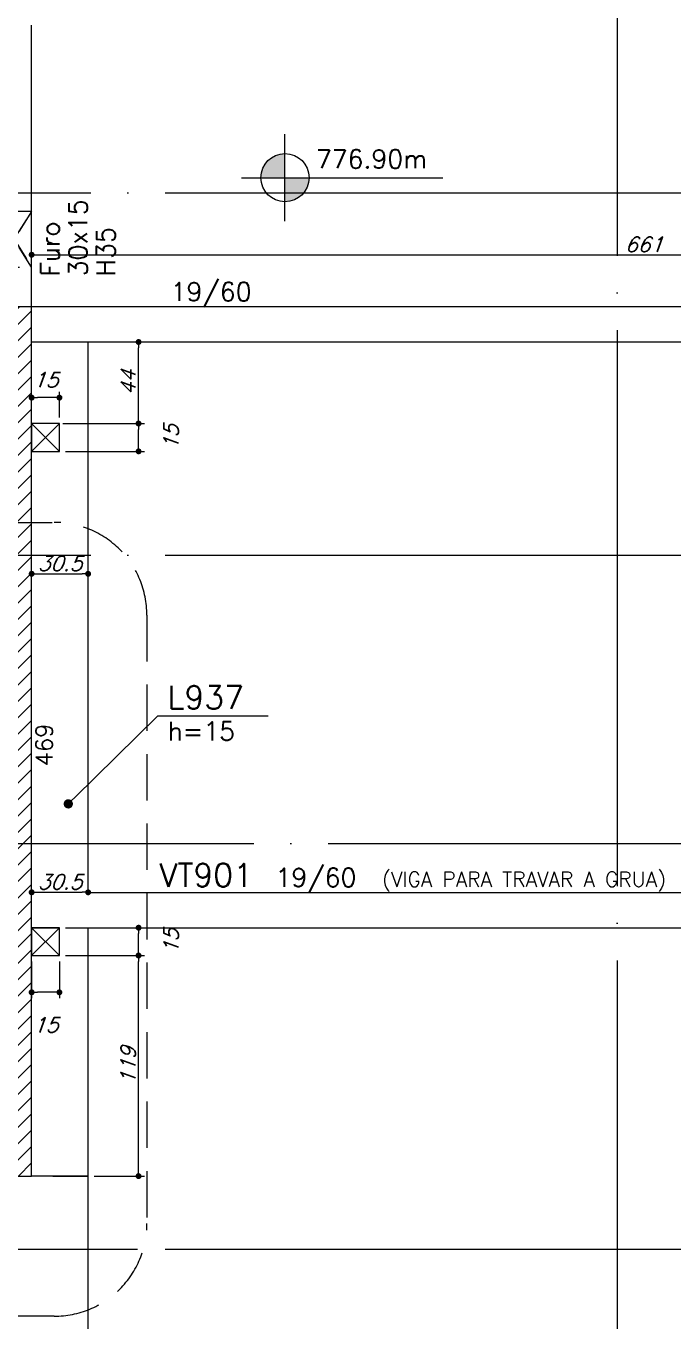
# Model space of a CAD drawing. Extents: x -4245 to 5400, y -2094 to 2406.
# Drawn here: x 612 to 961, y -54 to 645 of the extents above; entities that cross this region are included whole.
import ezdxf
from ezdxf import colors
from ezdxf.entities.mleader import LeaderData, LeaderLine
from ezdxf.enums import TextEntityAlignment as Align
from ezdxf.math import Vec2, Vec3

# ---------------------------------------------------------------- set-up
doc = ezdxf.new("R2010")
doc.units = 0
doc.header["$LTSCALE"] = 50
doc.header["$MEASUREMENT"] = 0
for name, pattern in [('DASHED', [0.75, 0.5, -0.25]), ('EIXO', [6.8, 6, -0.4, 0, -0.4]), ('HIDDEN', [0.375, 0.25, -0.125])]:
    doc.linetypes.add(name, pattern=pattern)
doc.layers.get('0').update_dxf_attribs({"linetype": 'CONTINUOUS'})
doc.layers.get('DEFPOINTS').update_dxf_attribs({"linetype": 'CONTINUOUS'})
for name, color, linetype in [('F-AUX-RED', 1, 'CONTINUOUS'), ('F-COTAS', 106, 'CONTINUOUS'), ('F-COTAS-FUROS', 50, 'CONTINUOUS'), ('F-EIXO', 12, 'EIXO'), ('F-FURO-PAREDE', 2, 'HIDDEN'), ('F-FURO-PAREDE-TEXTOS', 2, 'CONTINUOUS'), ('F-LAJES', 3, 'CONTINUOUS'), ('F-LAJES-DIM', 2, 'CONTINUOUS'), ('F-LAJES-NOME', 4, 'CONTINUOUS'), ('F-NÍVEL-PLANTA', 2, 'CONTINUOUS'), ('F-PILARES-DIM', 172, 'CONTINUOUS'), ('F-PILARES-HACH', 174, 'CONTINUOUS'), ('F-PILARES-S', 170, 'CONTINUOUS'), ('F-TEXTO', 6, 'CONTINUOUS'), ('F-VIGAS', 3, 'CONTINUOUS'), ('F-VIGAS-DIM', 2, 'CONTINUOUS'), ('F-VIGAS-NOME', 4, 'CONTINUOUS'), ('F-VÃO', 1, 'CONTINUOUS')]:
    doc.layers.add(name, color=color, linetype=linetype)
doc.styles.add('CP-TEXT-INCL', font='simplex.shx', dxfattribs={"oblique": 20})
doc.styles.add('MCP', font='simplex.shx')
doc.styles.add('ROMANS', font='simplex.shx')
doc.styles.get("Standard").update_dxf_attribs({"font": 'simplex.shx'})
doc.dimstyles.new('CP-COTAS-50', dxfattribs={"dimscale": 0.64, "dimtxt": 12.5, "dimasz": 5, "dimexe": 5, "dimexo": 5, "dimgap": 2.5, "dimtad": 1, "dimdec": 1, "dimdsep": 46, "dimtxsty": 'CP-TEXT-INCL', "dimblk1": 'DOT', "dimblk2": 'DOT', "dimsah": 1, "dimcen": 9, "dimclrd": 256, "dimclre": 256, "dimclrt": 256, "dimadec": 0, "dimazin": 0, "dimtfac": 1, "dimtdec": 1, "dimtmove": 2, "dimatfit": 3, "dimldrblk": 'DOT', "dimfxl": 0, "dimtolj": 1, "dimarcsym": 0})

# ---------------------------------------------------------------- blocks, each defined once
blk = doc.blocks.new('Nível - Planta')
at = {"layer": 'F-NÍVEL-PLANTA'}
h = blk.add_hatch(color=71, dxfattribs=at)
h.paths.add_polyline_path([(0, 0), (0, 0.26, 0.414214), (-0.26, 0)])
h.paths.add_polyline_path([(0.26, 0), (0, 0), (0, -0.26, 0.414214)])
for p, q in [((0, -0.469), (0, 0.469)), ((-0.469, 0), (1.704, 0))]:
    blk.add_line(p, q, dxfattribs=at)
blk.add_circle((0, 0), 0.26, dxfattribs=at)
at = {"layer": 'F-TEXTO', "color": 3, "style": 'MCP'}
blk.add_attdef('NÍVEL', (0.333, 0.102), '', height=0.2, dxfattribs=at)
blk = doc.blocks.new('_DOT')
at = {"color": 0, "linetype": 'ByBlock'}
blk.add_line((-0.5, 0), (-1, 0), dxfattribs=at)
at = {"color": 0, "linetype": 'ByBlock', "const_width": 0.5}
blk.add_lwpolyline([(-0.25, 0, 1), (0.25, 0, 1)], format="xyb", close=True, dxfattribs=at)
blk = doc.blocks.new('*D103')
at = {"layer": 'DEFPOINTS', "color": 0, "linetype": 'Continuous', "transparency": 16777216}
for p in [(615, 521.55), (1276, 521.55), (1276, 521.55)]:
    blk.add_point(p, dxfattribs=at)
at = {"layer": 'F-COTAS', "linetype": 'Continuous', "lineweight": -2, "transparency": 16777216}
blk.add_line((618.2, 521.55), (1272.8, 521.55), dxfattribs=at)
at = {"layer": 'F-COTAS', "linetype": 'Continuous', "lineweight": -2, "transparency": 16777216, "xscale": 3.2, "yscale": 3.2, "zscale": 3.2, "rotation": 180}
blk.add_blockref('_DOT', (615, 521.55), dxfattribs=at)
at = {"layer": 'F-COTAS', "linetype": 'Continuous', "lineweight": -2, "transparency": 16777216, "xscale": 3.2, "yscale": 3.2, "zscale": 3.2}
blk.add_blockref('_DOT', (1276, 521.55), dxfattribs=at)
at = {"layer": 'F-COTAS', "linetype": 'Continuous', "transparency": 16777216, "insert": (945.5, 527.15), "char_height": 8, "attachment_point": 5, "style": 'CP-TEXT-INCL'}
blk.add_mtext('\\A1;661', dxfattribs=at)
blk = doc.blocks.new('*D118')
at = {"layer": 'DEFPOINTS', "color": 0, "linetype": 'Continuous', "transparency": 16777216}
for p in [(615, 177.6), (645.5, 177.6), (645.5, 177.6)]:
    blk.add_point(p, dxfattribs=at)
at = {"layer": 'F-COTAS', "linetype": 'Continuous', "lineweight": -2, "transparency": 16777216}
blk.add_line((618.2, 177.6), (642.3, 177.6), dxfattribs=at)
at = {"layer": 'F-COTAS', "linetype": 'Continuous', "lineweight": -2, "transparency": 16777216, "xscale": 3.2, "yscale": 3.2, "zscale": 3.2, "rotation": 180}
blk.add_blockref('_DOT', (615, 177.6), dxfattribs=at)
at = {"layer": 'F-COTAS', "linetype": 'Continuous', "lineweight": -2, "transparency": 16777216, "xscale": 3.2, "yscale": 3.2, "zscale": 3.2}
blk.add_blockref('_DOT', (645.5, 177.6), dxfattribs=at)
at = {"layer": 'F-COTAS', "linetype": 'Continuous', "transparency": 16777216, "insert": (630.25, 183.2), "char_height": 8, "attachment_point": 5, "style": 'CP-TEXT-INCL'}
blk.add_mtext('\\A1;30.5', dxfattribs=at)
blk = doc.blocks.new('*D122')
at = {"layer": 'DEFPOINTS', "color": 0, "linetype": 'Continuous', "transparency": 16777216}
for p in [(615, 349.43), (645.5, 349.43), (645.5, 349.43)]:
    blk.add_point(p, dxfattribs=at)
at = {"layer": 'F-COTAS', "linetype": 'Continuous', "lineweight": -2, "transparency": 16777216}
blk.add_line((618.2, 349.43), (642.3, 349.43), dxfattribs=at)
at = {"layer": 'F-COTAS', "linetype": 'Continuous', "lineweight": -2, "transparency": 16777216, "xscale": 3.2, "yscale": 3.2, "zscale": 3.2, "rotation": 180}
blk.add_blockref('_DOT', (615, 349.43), dxfattribs=at)
at = {"layer": 'F-COTAS', "linetype": 'Continuous', "lineweight": -2, "transparency": 16777216, "xscale": 3.2, "yscale": 3.2, "zscale": 3.2}
blk.add_blockref('_DOT', (645.5, 349.43), dxfattribs=at)
at = {"layer": 'F-COTAS', "linetype": 'Continuous', "transparency": 16777216, "insert": (630.25, 355.03), "char_height": 8, "attachment_point": 5, "style": 'CP-TEXT-INCL'}
blk.add_mtext('\\A1;30.5', dxfattribs=at)
blk = doc.blocks.new('*U151')
at = {"layer": 'F-EIXO'}
blk.add_line((0, 0), (7285, 0), dxfattribs=at)
at = {"layer": 'F-TEXTO', "style": 'ROMANS'}
blk.add_attdef('EIXO', text='', height=17.5, dxfattribs=at).set_placement((-28.2072, 0), align=Align.MIDDLE_CENTER)
blk = doc.blocks.new('*U165')
at = {"layer": 'F-EIXO'}
blk.add_line((0, 0), (7285, 0), dxfattribs=at)
at = {"layer": 'F-TEXTO', "style": 'ROMANS'}
blk.add_attdef('EIXO', text='', height=17.5, dxfattribs=at).set_placement((-28.2072, 0), align=Align.MIDDLE_CENTER)
blk = doc.blocks.new('*U167')
at = {"layer": 'F-EIXO'}
blk.add_line((0, 0), (7285, 0), dxfattribs=at)
at = {"layer": 'F-TEXTO', "style": 'ROMANS'}
blk.add_attdef('EIXO', text='', height=17.5, dxfattribs=at).set_placement((-28.2072, 0), align=Align.MIDDLE_CENTER)
blk = doc.blocks.new('*U168')
at = {"layer": 'F-EIXO'}
blk.add_line((0, 0), (7285, 0), dxfattribs=at)
at = {"layer": 'F-TEXTO', "style": 'ROMANS'}
blk.add_attdef('EIXO', text='', height=17.5, dxfattribs=at).set_placement((-28.2072, 0), align=Align.MIDDLE_CENTER)
blk = doc.blocks.new('*U181')
at = {"layer": 'F-EIXO'}
blk.add_line((0, 0), (0, -2655), dxfattribs=at)
at = {"layer": 'F-TEXTO', "style": 'ROMANS'}
blk.add_attdef('EIXO', text='', height=17.5, rotation=360, dxfattribs=at).set_placement((0, 28.21), align=Align.MIDDLE_CENTER)
blk = doc.blocks.new('*U172')
at = {"layer": 'F-EIXO'}
blk.add_line((0, 0), (7197, 0), dxfattribs=at)
at = {"layer": 'F-TEXTO', "style": 'ROMANS'}
blk.add_attdef('EIXO', text='', height=17.5, dxfattribs=at).set_placement((-28.2072, 0), align=Align.MIDDLE_CENTER)
blk = doc.blocks.new('*U320')
at = {"layer": 'F-VÃO'}
for p, q in [((0, 0), (15, 15)), ((0, 15), (15, 0))]:
    blk.add_line(p, q, dxfattribs=at)
at = {"layer": 'F-VÃO', "color": 3}
blk.add_lwpolyline([(0, 0), (15, 0), (15, 15), (0, 15)], close=True, dxfattribs=at)
blk = doc.blocks.new('*D420')
at = {"layer": 'DEFPOINTS', "color": 0, "linetype": 'Continuous', "transparency": 16777216}
for p in [(630, 430.5), (672.72, 430.5), (630, 415.5)]:
    blk.add_point(p, dxfattribs=at)
at = {"layer": 'F-COTAS-FUROS', "linetype": 'Continuous', "lineweight": -2, "transparency": 16777216}
for p, q in [((633.2, 430.5), (675.92, 430.5)), ((672.72, 418.7), (672.72, 427.3)), ((633.2, 415.5), (675.92, 415.5))]:
    blk.add_line(p, q, dxfattribs=at)
at = {"layer": 'F-COTAS-FUROS', "linetype": 'Continuous', "lineweight": -2, "transparency": 16777216, "xscale": 3.2, "yscale": 3.2, "zscale": 3.2}
for p, rotation in [((672.72, 430.5), 90), ((672.72, 415.5), 270)]:
    blk.add_blockref('_DOT', p, dxfattribs=dict(at, rotation=rotation))
at = {"layer": 'F-COTAS-FUROS', "linetype": 'Continuous', "transparency": 16777216, "insert": (690.32, 423), "char_height": 8, "attachment_point": 5, "rotation": 90, "style": 'CP-TEXT-INCL'}
blk.add_mtext('\\A1;15', dxfattribs=at)
blk = doc.blocks.new('*D421')
at = {"layer": 'DEFPOINTS', "color": 0, "linetype": 'Continuous', "transparency": 16777216}
for p in [(651.41, 474.5), (672.72, 474.5), (628.69, 430.5)]:
    blk.add_point(p, dxfattribs=at)
at = {"layer": 'F-COTAS-FUROS', "linetype": 'Continuous', "lineweight": -2, "transparency": 16777216}
for p, q in [((654.61, 474.5), (675.92, 474.5)), ((672.72, 433.7), (672.72, 471.3)), ((631.89, 430.5), (675.92, 430.5))]:
    blk.add_line(p, q, dxfattribs=at)
at = {"layer": 'F-COTAS-FUROS', "linetype": 'Continuous', "lineweight": -2, "transparency": 16777216, "xscale": 3.2, "yscale": 3.2, "zscale": 3.2}
for p, rotation in [((672.72, 474.5), 90), ((672.72, 430.5), 270)]:
    blk.add_blockref('_DOT', p, dxfattribs=dict(at, rotation=rotation))
at = {"layer": 'F-COTAS-FUROS', "linetype": 'Continuous', "transparency": 16777216, "insert": (667.12, 452.5), "char_height": 8, "attachment_point": 5, "rotation": 90, "style": 'CP-TEXT-INCL'}
blk.add_mtext('\\A1;44', dxfattribs=at)
blk = doc.blocks.new('*D422')
at = {"layer": 'DEFPOINTS', "color": 0, "linetype": 'Continuous', "transparency": 16777216}
for p in [(615, 444.47), (615, 434.83), (630, 430.5)]:
    blk.add_point(p, dxfattribs=at)
at = {"layer": 'F-COTAS-FUROS', "linetype": 'Continuous', "lineweight": -2, "transparency": 16777216}
for p, q in [((615, 438.03), (615, 447.67)), ((630, 433.7), (630, 447.67)), ((626.8, 444.47), (618.2, 444.47))]:
    blk.add_line(p, q, dxfattribs=at)
at = {"layer": 'F-COTAS-FUROS', "linetype": 'Continuous', "lineweight": -2, "transparency": 16777216, "xscale": 3.2, "yscale": 3.2, "zscale": 3.2, "rotation": 180}
blk.add_blockref('_DOT', (615, 444.47), dxfattribs=at)
at = {"layer": 'F-COTAS-FUROS', "linetype": 'Continuous', "lineweight": -2, "transparency": 16777216, "xscale": 3.2, "yscale": 3.2, "zscale": 3.2}
blk.add_blockref('_DOT', (630, 444.47), dxfattribs=at)
at = {"layer": 'F-COTAS-FUROS', "linetype": 'Continuous', "transparency": 16777216, "insert": (622.5, 454.07), "char_height": 8, "attachment_point": 5, "style": 'CP-TEXT-INCL'}
blk.add_mtext('\\A1;15', dxfattribs=at)
blk = doc.blocks.new('*D423')
at = {"layer": 'DEFPOINTS', "color": 0, "linetype": 'Continuous', "transparency": 16777216}
for p in [(630, 143.5), (672.72, 143.5), (645.5, 24.5)]:
    blk.add_point(p, dxfattribs=at)
at = {"layer": 'F-COTAS-FUROS', "linetype": 'Continuous', "lineweight": -2, "transparency": 16777216}
for p, q in [((633.2, 143.5), (675.92, 143.5)), ((672.72, 27.7), (672.72, 140.3)), ((648.7, 24.5), (675.92, 24.5))]:
    blk.add_line(p, q, dxfattribs=at)
at = {"layer": 'F-COTAS-FUROS', "linetype": 'Continuous', "lineweight": -2, "transparency": 16777216, "xscale": 3.2, "yscale": 3.2, "zscale": 3.2}
for p, rotation in [((672.72, 143.5), 90), ((672.72, 24.5), 270)]:
    blk.add_blockref('_DOT', p, dxfattribs=dict(at, rotation=rotation))
at = {"layer": 'F-COTAS-FUROS', "linetype": 'Continuous', "transparency": 16777216, "insert": (667.12, 84), "char_height": 8, "attachment_point": 5, "rotation": 90, "style": 'CP-TEXT-INCL'}
blk.add_mtext('\\A1;119', dxfattribs=at)
blk = doc.blocks.new('*D424')
at = {"layer": 'DEFPOINTS', "color": 0, "linetype": 'Continuous', "transparency": 16777216}
for p in [(630, 158.5), (672.72, 158.5), (630, 143.5)]:
    blk.add_point(p, dxfattribs=at)
at = {"layer": 'F-COTAS-FUROS', "linetype": 'Continuous', "lineweight": -2, "transparency": 16777216}
for p, q in [((633.2, 158.5), (675.92, 158.5)), ((672.72, 146.7), (672.72, 155.3)), ((633.2, 143.5), (675.92, 143.5))]:
    blk.add_line(p, q, dxfattribs=at)
at = {"layer": 'F-COTAS-FUROS', "linetype": 'Continuous', "lineweight": -2, "transparency": 16777216, "xscale": 3.2, "yscale": 3.2, "zscale": 3.2}
for p, rotation in [((672.72, 158.5), 90), ((672.72, 143.5), 270)]:
    blk.add_blockref('_DOT', p, dxfattribs=dict(at, rotation=rotation))
at = {"layer": 'F-COTAS-FUROS', "linetype": 'Continuous', "transparency": 16777216, "insert": (690.32, 151), "char_height": 8, "attachment_point": 5, "rotation": 90, "style": 'CP-TEXT-INCL'}
blk.add_mtext('\\A1;15', dxfattribs=at)
blk = doc.blocks.new('*D425')
at = {"layer": 'DEFPOINTS', "color": 0, "linetype": 'Continuous', "transparency": 16777216}
for p in [(615, 143.5), (630, 143.5), (615, 123.64)]:
    blk.add_point(p, dxfattribs=at)
at = {"layer": 'F-COTAS-FUROS', "linetype": 'Continuous', "lineweight": -2, "transparency": 16777216}
for p, q in [((615, 140.3), (615, 120.44)), ((630, 140.3), (630, 120.44)), ((626.8, 123.64), (618.2, 123.64))]:
    blk.add_line(p, q, dxfattribs=at)
at = {"layer": 'F-COTAS-FUROS', "linetype": 'Continuous', "lineweight": -2, "transparency": 16777216, "xscale": 3.2, "yscale": 3.2, "zscale": 3.2, "rotation": 180}
blk.add_blockref('_DOT', (615, 123.64), dxfattribs=at)
at = {"layer": 'F-COTAS-FUROS', "linetype": 'Continuous', "lineweight": -2, "transparency": 16777216, "xscale": 3.2, "yscale": 3.2, "zscale": 3.2}
blk.add_blockref('_DOT', (630, 123.64), dxfattribs=at)
at = {"layer": 'F-COTAS-FUROS', "linetype": 'Continuous', "transparency": 16777216, "insert": (622.5, 106.04), "char_height": 8, "attachment_point": 5, "style": 'CP-TEXT-INCL'}
blk.add_mtext('\\A1;15', dxfattribs=at)

msp = doc.modelspace()

# ---------------------------------------------------------------- hatches: boundary and pattern name
at = {"layer": 'F-PILARES-HACH', "linetype": 'Continuous'}
h = msp.add_hatch(dxfattribs=at)
h.set_pattern_fill('ANSI31', color=256, scale=50, style=0)
h.paths.add_polyline_path([(615, 24.5), (615, 493.5), (596, 493.5), (596, 43.5), (376, 43.5), (376, 24.5)], flags=16)

# ---------------------------------------------------------------- linework, layer by layer
at = {"layer": 'F-AUX-RED', "color": 4, "linetype": 'DASHED'}
msp.add_lwpolyline([(1.038, 377.176), (627.224, 377.176, -0.4142136), (677.224, 327.176), (677.224, -1.113, -0.4142136), (627.224, -51.113), (1.038, -51.113, -0.4142136), (-48.962, -1.113), (-48.962, 327.176, -0.4142136)], format="xyb", close=True, dxfattribs=at)
at = {"layer": 'F-EIXO'}
msp.add_line((-3709.089, -15), (3550.572, -15), dxfattribs=at)
at = {"layer": 'F-FURO-PAREDE'}
msp.add_lwpolyline([(605.5, 529.906), (615, 514.906), (615, 544.906), (605.5, 529.906), (615, 544.906), (596, 544.906), (605.5, 529.906), (596, 544.906), (596, 514.906), (605.5, 529.906), (596, 514.906), (615, 514.906), (605.5, 529.906)], dxfattribs=at)
at = {"layer": 'F-LAJES', "linetype": 'Continuous'}
for p, q in [((645.5, 177.5), (645.5, 474.5)), ((645.5, 24.5), (645.5, 158.5)), ((645.5, 24.5), (615, 24.5))]:
    msp.add_line(p, q, dxfattribs=at)
for points in [[(645.5, 177.5), (1276, 177.5)], [(615, 158.5), (630, 158.5)], [(645.5, 158.5), (1276, 158.5)]]:
    msp.add_lwpolyline(points, dxfattribs=at)
at = {"layer": 'F-PILARES-S', "linetype": 'Continuous'}
msp.add_lwpolyline([(615, 24.5), (615, 493.5), (596, 493.5), (596, 43.5), (376, 43.5), (376, 24.5), (615, 24.5)], dxfattribs=at)
at = {"layer": 'F-VIGAS'}
for points in [[(615, 493.5), (615, 645.5)], [(1276, 493.5), (615, 493.5)], [(615, 474.5), (1276, 474.5)], [(626.5, 24.5), (645.5, 24.5)], [(645.5, -14.5), (645.5, 24.5)], [(645.5, -484.5), (645.5, -14.5)]]:
    msp.add_lwpolyline(points, dxfattribs=at)

# ---------------------------------------------------------------- block references
at = {"layer": 'F-EIXO', "linetype": 'Continuous'}
for name, p in [('*U181', (931, 1841.357)), ('*U151', (-3734.274, 555)), ('*U167', (-3734.274, 359.5)), ('*U172', (-3646.32, 204)), ('*U165', (-3734.274, -15)), ('*U168', (-3734.274, -15))]:
    msp.add_blockref(name, p, dxfattribs=at)
at = {"layer": 'F-NÍVEL-PLANTA', "linetype": 'Continuous', "xscale": 50, "yscale": 50, "zscale": 50}
msp.add_blockref('Nível - Planta', (751.758, 563.147), dxfattribs=at).add_auto_attribs({'NÍVEL': '776.90m'})
at = {"layer": 'F-VÃO', "linetype": 'Continuous'}
for p in [(615, 415.5), (615, 143.5)]:
    msp.add_blockref('*U320', p, dxfattribs=at)

# ---------------------------------------------------------------- texts
at = {"layer": 'F-FURO-PAREDE-TEXTOS', "linetype": 'Continuous', "style": 'MCP'}
for s, p in [('30x15', (645, 509.906)), ('Furo', (630, 509.906)), ('H35', (660, 509.906))]:
    msp.add_text(s, height=10, rotation=90, dxfattribs=at).set_placement(p)
at = {"layer": 'F-LAJES-DIM', "linetype": 'Continuous', "style": 'MCP'}
msp.add_text('h=15', height=10, dxfattribs=at).set_placement((688.368, 259.554))
at = {"layer": 'F-LAJES-NOME', "linetype": 'Continuous', "style": 'MCP'}
msp.add_text('L937', height=12.5, dxfattribs=at).set_placement((688.368, 276.554))
at = {"layer": 'F-PILARES-DIM', "linetype": 'Continuous', "style": 'MCP'}
msp.add_text('469', height=9, rotation=90, dxfattribs=at).set_placement((626.25, 245.5))
at = {"layer": 'F-VIGAS-DIM', "linetype": 'Continuous', "style": 'MCP'}
for s, height, p in [('19/60', 10, (690, 496.625)), ('19/60', 10, (746.603, 180.625)), ('(VIGA PARA TRAVAR A GRUA)', 8, (804.172, 180.625))]:
    msp.add_text(s, height=height, dxfattribs=at).set_placement(p)
at = {"layer": 'F-VIGAS-NOME', "linetype": 'Continuous', "style": 'MCP'}
msp.add_text('VT901', height=12.5, dxfattribs=at).set_placement((684.103, 180.625))

# ---------------------------------------------------------------- dimensions: what is measured, and where the dimension line sits
at = {"layer": 'F-COTAS', "linetype": 'Continuous'}
for base, p1, p2, picture, middle in [((1276, 521.548), (615, 521.548), (1276, 521.548), '*D103', (945.5, 527.148)), ((645.5, 349.425), (615, 349.425), (645.5, 349.425), '*D122', (630.25, 355.025)), ((645.5, 177.604), (615, 177.604), (645.5, 177.604), '*D118', (630.25, 183.204))]:
    dim = msp.add_linear_dim(base=base, p1=p1, p2=p2, angle=180, dimstyle='CP-COTAS-50', dxfattribs=at)
    dim.commit()
    dim.dimension.update_dxf_attribs({"geometry": picture, "text_midpoint": middle})
at = {"layer": 'F-COTAS-FUROS', "linetype": 'Continuous'}
for base, p1, p2, picture, middle in [((672.72, 474.5), (628.688, 430.5), (651.408, 474.5), '*D421', (667.12, 452.5)), ((672.72, 430.5), (630, 415.5), (630, 430.5), '*D420', (690.32, 423)), ((672.72, 158.5), (630, 143.5), (630, 158.5), '*D424', (690.32, 151)), ((672.72, 143.5), (645.5, 24.5), (630, 143.5), '*D423', (667.12, 84))]:
    dim = msp.add_linear_dim(base=base, p1=p1, p2=p2, angle=90, dimstyle='CP-COTAS-50', override={"dimdec": 0, "dimfxl": 7.5}, dxfattribs=at)
    dim.commit()
    dim.dimension.update_dxf_attribs({"geometry": picture, "text_midpoint": middle})
for base, p1, p2, picture, middle in [((615, 444.472), (630, 430.5), (615, 434.829), '*D422', (622.5, 454.072)), ((615, 123.639), (630, 143.5), (615, 143.5), '*D425', (622.5, 106.039))]:
    dim = msp.add_linear_dim(base=base, p1=p1, p2=p2, dimstyle='CP-COTAS-50', override={"dimdec": 0, "dimfxl": 7.5}, dxfattribs=at)
    dim.commit()
    dim.dimension.update_dxf_attribs({"geometry": picture, "text_midpoint": middle})

# ---------------------------------------------------------------- leaders
at = {"layer": 'F-AUX-RED', "linetype": 'Continuous'}
ml = msp.add_multileader_mtext('Standard', dxfattribs=at)
ml.set_content('', color=256)
ml.set_leader_properties()
ml.set_arrow_properties(name='DOT')
ml.build(insert=Vec2(0, 0))
ml.multileader.update_dxf_attribs({"text_right_attachment_type": 6, "dogleg_length": 0.36, "arrow_head_size": 5})
ctx = ml.context
ctx.base_point, ctx.char_height, ctx.arrow_head_size, ctx.landing_gap_size, ctx.plane_origin = Vec3(742.659, 272.818), 0.18, 5, 0.09, Vec3(634.777, 225.308)
ctx.right_attachment = 6
notes = []
notes.append((ctx, [(0, (1, 1, 0), (683.169, 272.818), (1, 0), 59.49, [(0, [(634.777, 225.308)], 0, [])])]))
ctx.mtext.insert, ctx.mtext.flow_direction = Vec3(742.749, 272.908), 5
for ctx, leaders in notes:
    for number, flags, end, landing, length, lines in leaders:
        leader = LeaderData()
        leader.index, (leader.has_last_leader_line, leader.has_dogleg_vector, leader.attachment_direction) = number, flags
        leader.last_leader_point, leader.dogleg_vector, leader.dogleg_length = Vec3(end), Vec3(landing), length
        for number, points, colour, breaks in lines:
            line = LeaderLine()
            line.index, line.vertices, line.color, line.breaks = number, Vec3.list(points), colors.encode_raw_color(colour), breaks
            leader.lines.append(line)
        ctx.leaders.append(leader)

doc.saveas('drawing.dxf')
